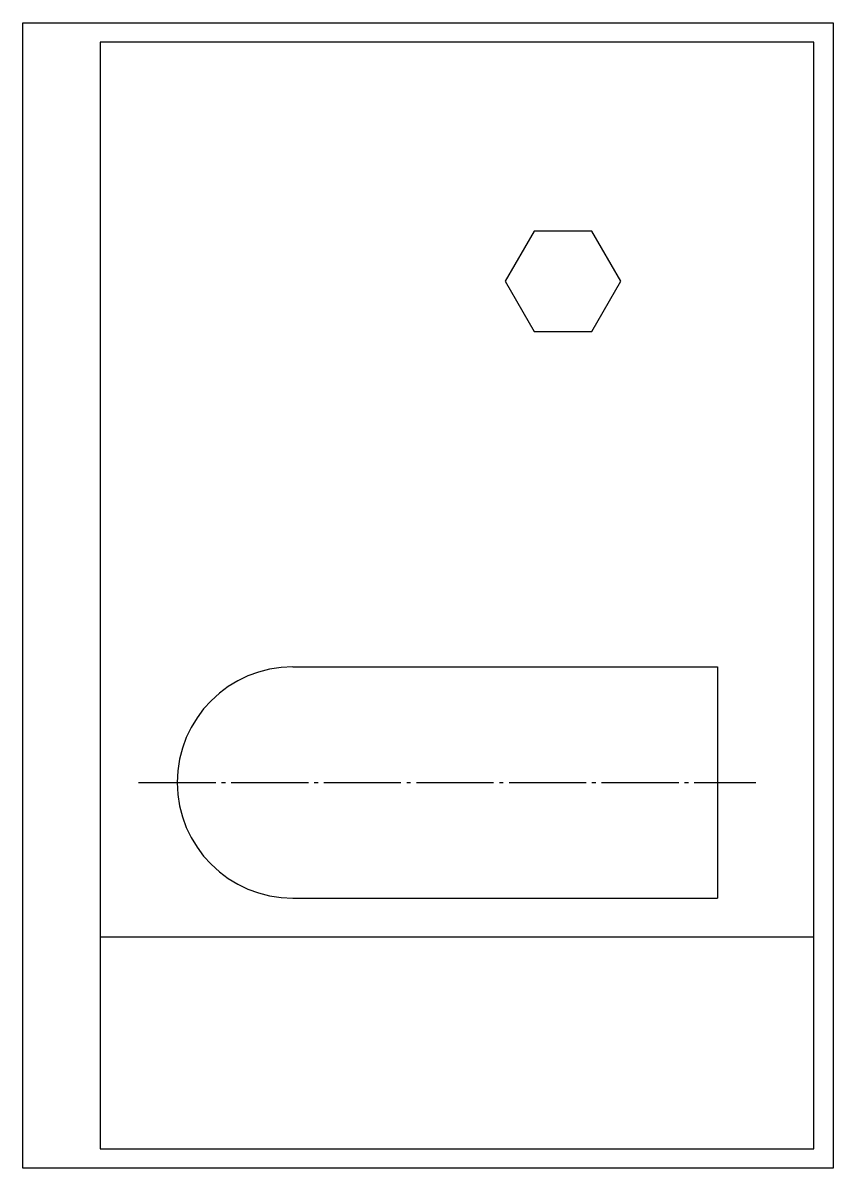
# Model space of a CAD drawing. Header units: millimetres. Extents: x 0 to 210, y 0 to 297.
import ezdxf

# ---------------------------------------------------------------- set-up
doc = ezdxf.new("R2010")
doc.units = ezdxf.units.MM
doc.linetypes.add('GOST2.303 5', pattern=[24, 20, -1.5, 1, -1.5])

msp = doc.modelspace()

# ---------------------------------------------------------------- linework, layer by layer
for p, q in [((0, 0), (0, 297)), ((0, 297), (210, 297)), ((210, 297), (210, 0)), ((70, 130), (180, 130)), ((180, 130), (180, 70)), ((70, 70), (180, 70)), ((20, 60), (205, 60)), ((210, 0), (0, 0)), ((210, 0), (210, 0))]:
    msp.add_line(p, q)
at = {"linetype": 'GOST2.303 5'}
msp.add_line((30, 100), (190, 100), dxfattribs=at)
for points in [[(20, 5), (205, 5), (205, 292), (20, 292)], [(132.5, 242.99), (125, 230), (132.5, 217.01), (147.5, 217.01), (155, 230), (147.5, 242.99)]]:
    msp.add_lwpolyline(points, close=True)
msp.add_arc((70, 100), 30, 90, 270)

doc.saveas('drawing.dxf')
